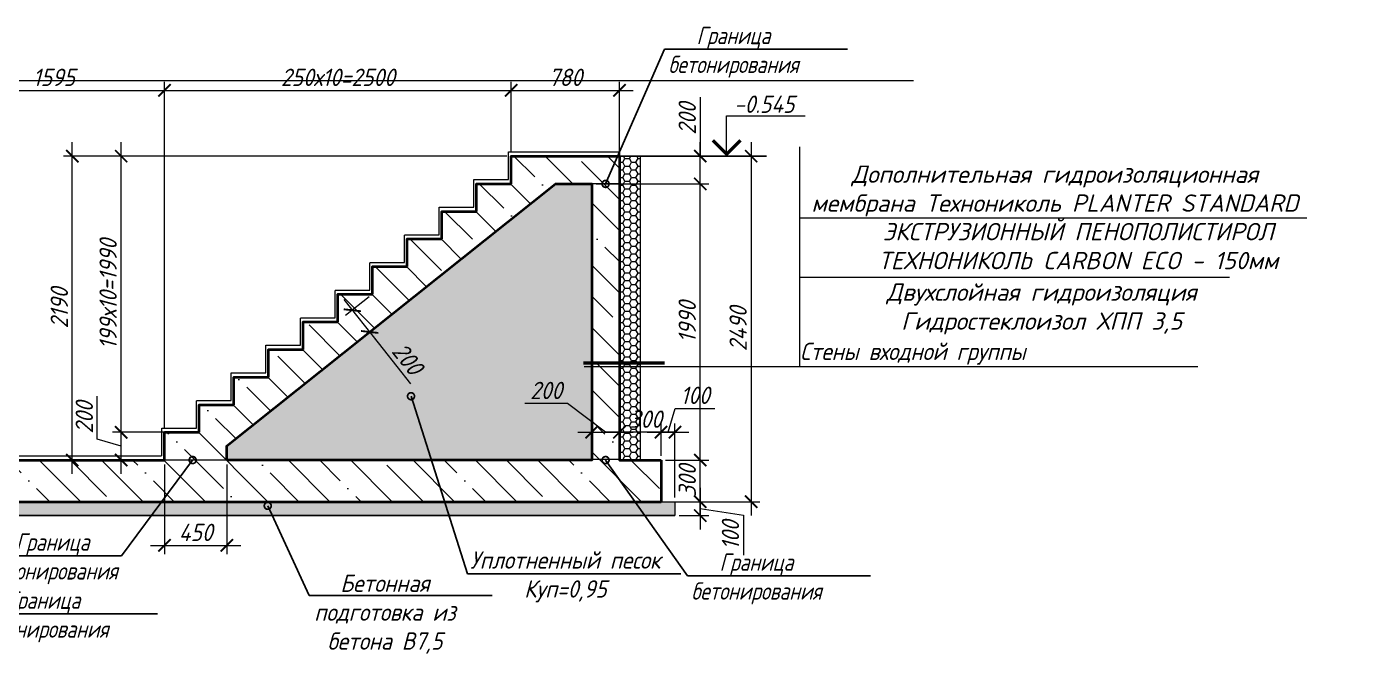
# Model space of a CAD drawing. Header units: millimetres. Extents: x 504091 to 2165846, y 135022 to 442887.
# Drawn here: x 1494398 to 1504034, y 258212 to 262741 of the extents above; entities that cross this region are included whole.
import ezdxf
from ezdxf import colors
from ezdxf.entities.mleader import LeaderData, LeaderLine
from ezdxf.math import Vec2, Vec3

# ---------------------------------------------------------------- set-up
doc = ezdxf.new("R2010")
doc.units = ezdxf.units.MM
doc.linetypes.add('IMPORT-ADSK_Штриховая_ш3 п1_5 _2_', pattern=[4.5, 3, -1.5])
doc.layers.get('Defpoints').update_dxf_attribs({"color": 255})
doc.layers.add('PS_Выноски', color=7, linetype='Continuous')
doc.layers.add('SGRAND', color=7, linetype='Continuous')
for name, color, linetype, lineweight in [('S-STRS', 31, 'Continuous', 9), ('Монолит тонкий', 204, 'Continuous', 9), ('Размер', 7, 'Continuous', 13), ('размеры', 7, 'Continuous', 9), ('Размеры КР', 164, 'Continuous', 9), ('СПДС_+АР_Выноски', 4, 'Continuous', 9)]:
    doc.layers.add(name, color=color, linetype=linetype, lineweight=lineweight)
doc.styles.add('GOST 2.304_new', font='isocpeur.ttf', dxfattribs={"width": 0.9, "oblique": 15})
doc.linetypes.add('zem', pattern='A,1.9,[130,ltypeshp.shx,S=2.4,R=135,X=0.5,Y=-1.8],2,[130,ltypeshp.shx,S=2.4,R=135,X=0.5,Y=-1.8],2,[130,ltypeshp.shx,S=2.4,R=135,X=0.5,Y=-1.8],3.8', length=9.7)
doc.linetypes.add('зигзаг', pattern='A,0.00254,-5.08,[131,ltypeshp.shx,S=5.08,R=0,X=-5.08,Y=0],-10.16,[131,ltypeshp.shx,S=5.08,R=180,X=5.08,Y=0],-5.08', length=20.32254)
doc.dimstyles.new('SPDS 1_50', dxfattribs={"dimscale": 50, "dimtxt": 2.5, "dimasz": 1.77, "dimexe": 1.25, "dimexo": 0.625, "dimtad": 1, "dimdec": 0, "dimrnd": 0.001, "dimzin": 9, "dimtxsty": 'GOST 2.304_new', "dimblk": 'ARCHTICK', "dimcen": 2.5, "dimdle": 2, "dimclrt": 256, "dimadec": 0, "dimazin": 2, "dimtfac": 0.75, "dimtdec": 0, "dimtmove": 1, "dimatfit": 3, "dimfxl": 0, "dimtolj": 1, "dimlwd": 9, "dimlwe": 9, "dimarcsym": 0})

# ---------------------------------------------------------------- blocks, each defined once
blk = doc.blocks.new('_DotSmall')
at = {"color": 0, "linetype": 'ByBlock', "lineweight": 35, "const_width": 0.5}
blk.add_lwpolyline([(-0.0625, 0, 1), (0.0625, 0, 1)], format="xyb", close=True, dxfattribs=at)
blk = doc.blocks.new('_ArchTick')
at = {"color": 0, "linetype": 'ByBlock', "const_width": 0.15}
blk.add_lwpolyline([(-0.5, -0.5), (0.5, 0.5)], dxfattribs=at)
blk = doc.blocks.new('*D3631')
at = {"layer": 'Defpoints', "color": 0, "lineweight": 20, "transparency": 16777216}
for p in [(1498671.4, 259819.5), (1498671.4, 259618.7), (1498971.4, 259618.7)]:
    blk.add_point(p, dxfattribs=at)
at = {"layer": 'Размеры КР', "color": 0, "lineweight": 9, "transparency": 16777216}
for p, q in [((1498671.4, 259650), (1498671.4, 259882)), ((1498971.4, 259650), (1498971.4, 259882)), ((1499071.4, 259819.5), (1498571.4, 259819.5))]:
    blk.add_line(p, q, dxfattribs=at)
at = {"layer": 'Размеры КР', "color": 0, "lineweight": 9, "transparency": 16777216, "xscale": 88.5, "yscale": 88.5, "zscale": 88.5, "rotation": 180}
blk.add_blockref('_ArchTick', (1498671.4, 259819.5), dxfattribs=at)
at = {"layer": 'Размеры КР', "color": 0, "lineweight": 9, "transparency": 16777216, "xscale": 88.5, "yscale": 88.5, "zscale": 88.5}
blk.add_blockref('_ArchTick', (1498971.4, 259819.5), dxfattribs=at)
at = {"layer": 'Размеры КР', "lineweight": 20, "transparency": 16777216, "insert": (1498860.8, 259913.3), "char_height": 125, "attachment_point": 5, "style": 'GOST 2.304_new'}
blk.add_mtext('\\A1;300', dxfattribs=at)
blk = doc.blocks.new('*D3636')
at = {"layer": 'Defpoints', "color": 0, "lineweight": 20, "transparency": 16777216}
for p in [(1499071.4, 259819.5), (1498971.4, 259618.7), (1499071.4, 259318.7)]:
    blk.add_point(p, dxfattribs=at)
at = {"layer": 'Размеры КР', "color": 0, "lineweight": 9, "transparency": 16777216}
for p, q in [((1499021.4, 259819.5), (1499073, 259991.4)), ((1499073, 259991.4), (1499360.2, 259991.4)), ((1498971.4, 259650), (1498971.4, 259882)), ((1499071.4, 259350), (1499071.4, 259882)), ((1498871.4, 259819.5), (1499171.4, 259819.5))]:
    blk.add_line(p, q, dxfattribs=at)
at = {"layer": 'Размеры КР', "color": 0, "lineweight": 9, "transparency": 16777216, "xscale": 88.5, "yscale": 88.5, "zscale": 88.5, "rotation": 180}
blk.add_blockref('_ArchTick', (1498971.4, 259819.5), dxfattribs=at)
at = {"layer": 'Размеры КР', "color": 0, "lineweight": 9, "transparency": 16777216, "xscale": 88.5, "yscale": 88.5, "zscale": 88.5}
blk.add_blockref('_ArchTick', (1499071.4, 259819.5), dxfattribs=at)
at = {"layer": 'Размеры КР', "lineweight": 20, "transparency": 16777216, "insert": (1499216.6, 260085.2), "char_height": 125, "attachment_point": 5, "style": 'GOST 2.304_new'}
blk.add_mtext('\\A1;100', dxfattribs=at)
blk = doc.blocks.new('*D3637')
at = {"layer": 'Defpoints', "color": 0, "lineweight": 20, "transparency": 16777216}
for p in [(1499071.4, 259318.7), (1499071.4, 259218.7), (1499253.7, 259218.7)]:
    blk.add_point(p, dxfattribs=at)
at = {"layer": 'Размеры КР', "color": 0, "lineweight": 9, "transparency": 16777216}
for p, q in [((1499253.7, 259418.7), (1499253.7, 259118.7)), ((1499102.6, 259318.7), (1499316.2, 259318.7)), ((1499102.6, 259218.7), (1499316.2, 259218.7)), ((1499253.7, 259268.7), (1499565.4, 259220.8)), ((1499565.4, 259220.8), (1499565.4, 258933.6))]:
    blk.add_line(p, q, dxfattribs=at)
at = {"layer": 'Размеры КР', "color": 0, "lineweight": 9, "transparency": 16777216, "xscale": 88.5, "yscale": 88.5, "zscale": 88.5}
for p, rotation in [((1499253.7, 259318.7), 90), ((1499253.7, 259218.7), 270)]:
    blk.add_blockref('_ArchTick', p, dxfattribs=dict(at, rotation=rotation))
at = {"layer": 'Размеры КР', "lineweight": 20, "transparency": 16777216, "insert": (1499471.7, 259077.2), "char_height": 125, "attachment_point": 5, "rotation": 90, "style": 'GOST 2.304_new'}
blk.add_mtext('\\A1;100', dxfattribs=at)
blk = doc.blocks.new('*D3630')
at = {"layer": 'Defpoints', "color": 0, "lineweight": 20, "transparency": 16777216}
for p in [(1495079, 259818.7), (1495391.4, 259818.7), (1495391.4, 259618.7)]:
    blk.add_point(p, dxfattribs=at)
at = {"layer": 'Размеры КР', "color": 0, "lineweight": 9, "transparency": 16777216}
for p, q in [((1494907.1, 259770.3), (1494907.1, 260080)), ((1495079, 259518.7), (1495079, 259918.7)), ((1495079, 259718.7), (1494907.1, 259770.3)), ((1495360.1, 259818.7), (1495016.5, 259818.7)), ((1495360.1, 259618.7), (1495016.5, 259618.7))]:
    blk.add_line(p, q, dxfattribs=at)
at = {"layer": 'Размеры КР', "color": 0, "lineweight": 9, "transparency": 16777216, "xscale": 88.5, "yscale": 88.5, "zscale": 88.5}
for p, rotation in [((1495079, 259818.7), 90), ((1495079, 259618.7), 270)]:
    blk.add_blockref('_ArchTick', p, dxfattribs=dict(at, rotation=rotation))
at = {"layer": 'Размеры КР', "lineweight": 20, "transparency": 16777216, "insert": (1494813.4, 259925.2), "char_height": 125, "attachment_point": 5, "rotation": 90, "style": 'GOST 2.304_new'}
blk.add_mtext('\\A1;200', dxfattribs=at)
blk = doc.blocks.new('*D3638')
at = {"layer": 'Defpoints', "color": 0, "lineweight": 20, "transparency": 16777216}
for p in [(1495391.4, 259618.7), (1495841.4, 259618.7), (1495841.4, 259003.7)]:
    blk.add_point(p, dxfattribs=at)
at = {"layer": 'Размеры КР', "color": 0, "lineweight": 9, "transparency": 16777216}
for p, q in [((1495391.4, 259587.5), (1495391.4, 258941.2)), ((1495841.4, 259587.5), (1495841.4, 258941.2)), ((1495291.4, 259003.7), (1495941.4, 259003.7))]:
    blk.add_line(p, q, dxfattribs=at)
at = {"layer": 'Размеры КР', "color": 0, "lineweight": 9, "transparency": 16777216, "xscale": 88.5, "yscale": 88.5, "zscale": 88.5, "rotation": 180}
blk.add_blockref('_ArchTick', (1495391.4, 259003.7), dxfattribs=at)
at = {"layer": 'Размеры КР', "color": 0, "lineweight": 9, "transparency": 16777216, "xscale": 88.5, "yscale": 88.5, "zscale": 88.5}
blk.add_blockref('_ArchTick', (1495841.4, 259003.7), dxfattribs=at)
at = {"layer": 'Размеры КР', "lineweight": 20, "transparency": 16777216, "insert": (1495616.4, 259097.4), "char_height": 125, "attachment_point": 5, "style": 'GOST 2.304_new'}
blk.add_mtext('\\A1;450', dxfattribs=at)
blk = doc.blocks.new('*D3639')
at = {"layer": 'Defpoints', "color": 0, "lineweight": 20, "transparency": 16777216}
for p in [(1498971.4, 259618.7), (1499253.7, 259618.7), (1498971.4, 259318.7)]:
    blk.add_point(p, dxfattribs=at)
at = {"layer": 'Размеры КР', "color": 0, "lineweight": 9, "transparency": 16777216}
for p, q in [((1499253.7, 259218.7), (1499253.7, 259718.7)), ((1499002.6, 259618.7), (1499316.2, 259618.7)), ((1499002.6, 259318.7), (1499316.2, 259318.7))]:
    blk.add_line(p, q, dxfattribs=at)
at = {"layer": 'Размеры КР', "color": 0, "lineweight": 9, "transparency": 16777216, "xscale": 88.5, "yscale": 88.5, "zscale": 88.5}
for p, rotation in [((1499253.7, 259618.7), 90), ((1499253.7, 259318.7), 270)]:
    blk.add_blockref('_ArchTick', p, dxfattribs=dict(at, rotation=rotation))
at = {"layer": 'Размеры КР', "lineweight": 20, "transparency": 16777216, "insert": (1499160, 259468.7), "char_height": 125, "attachment_point": 5, "rotation": 90, "style": 'GOST 2.304_new'}
blk.add_mtext('\\A1;300', dxfattribs=at)
blk = doc.blocks.new('*D3640')
at = {"layer": 'Defpoints', "color": 0, "lineweight": 20, "transparency": 16777216}
for p in [(1498471.4, 261608.7), (1499253.7, 261608.7), (1498971.4, 259618.7)]:
    blk.add_point(p, dxfattribs=at)
at = {"layer": 'Размеры КР', "color": 0, "lineweight": 9, "transparency": 16777216}
for p, q in [((1499253.7, 259518.7), (1499253.7, 261708.7)), ((1498502.6, 261608.7), (1499316.2, 261608.7)), ((1499002.6, 259618.7), (1499316.2, 259618.7))]:
    blk.add_line(p, q, dxfattribs=at)
at = {"layer": 'Размеры КР', "color": 0, "lineweight": 9, "transparency": 16777216, "xscale": 88.5, "yscale": 88.5, "zscale": 88.5}
for p, rotation in [((1499253.7, 261608.7), 90), ((1499253.7, 259618.7), 270)]:
    blk.add_blockref('_ArchTick', p, dxfattribs=dict(at, rotation=rotation))
at = {"layer": 'Размеры КР', "lineweight": 20, "transparency": 16777216, "insert": (1499160, 260613.7), "char_height": 125, "attachment_point": 5, "rotation": 90, "style": 'GOST 2.304_new'}
blk.add_mtext('\\A1;1990', dxfattribs=at)
blk = doc.blocks.new('*D3641')
at = {"layer": 'Defpoints', "color": 0, "lineweight": 20, "transparency": 16777216}
for p in [(1498640.1, 261808.7), (1499253.7, 261808.7), (1498471.4, 261608.7)]:
    blk.add_point(p, dxfattribs=at)
at = {"layer": 'Размеры КР', "color": 0, "lineweight": 9, "transparency": 16777216}
for p, q in [((1499253.7, 262233.5), (1499253.7, 261808.7)), ((1499253.7, 261508.7), (1499253.7, 261908.7)), ((1498671.4, 261808.7), (1499316.2, 261808.7)), ((1498502.6, 261608.7), (1499316.2, 261608.7))]:
    blk.add_line(p, q, dxfattribs=at)
at = {"layer": 'Размеры КР', "color": 0, "lineweight": 9, "transparency": 16777216, "xscale": 88.5, "yscale": 88.5, "zscale": 88.5}
for p, rotation in [((1499253.7, 261808.7), 90), ((1499253.7, 261608.7), 270)]:
    blk.add_blockref('_ArchTick', p, dxfattribs=dict(at, rotation=rotation))
at = {"layer": 'Размеры КР', "lineweight": 20, "transparency": 16777216, "insert": (1499160, 262078.6), "char_height": 125, "attachment_point": 5, "rotation": 90, "style": 'GOST 2.304_new'}
blk.add_mtext('\\A1;200', dxfattribs=at)
blk = doc.blocks.new('*D3642')
at = {"layer": 'Defpoints', "color": 0, "lineweight": 20, "transparency": 16777216}
for p in [(1499535.2, 261808.7), (1498971.4, 259318.7), (1499620.7, 259318.7)]:
    blk.add_point(p, dxfattribs=at)
at = {"layer": 'Размеры КР', "color": 0, "lineweight": 9, "transparency": 16777216}
for p, q in [((1499620.7, 261908.7), (1499620.7, 259218.7)), ((1499566.4, 261808.7), (1499683.2, 261808.7)), ((1499002.6, 259318.7), (1499683.2, 259318.7))]:
    blk.add_line(p, q, dxfattribs=at)
at = {"layer": 'Размеры КР', "color": 0, "lineweight": 9, "transparency": 16777216, "xscale": 88.5, "yscale": 88.5, "zscale": 88.5}
for p, rotation in [((1499620.7, 261808.7), 90), ((1499620.7, 259318.7), 270)]:
    blk.add_blockref('_ArchTick', p, dxfattribs=dict(at, rotation=rotation))
at = {"layer": 'Размеры КР', "lineweight": 20, "transparency": 16777216, "insert": (1499527, 260563.7), "char_height": 125, "attachment_point": 5, "rotation": 90, "style": 'GOST 2.304_new'}
blk.add_mtext('\\A1;2490', dxfattribs=at)
blk = doc.blocks.new('*D3644')
at = {"layer": 'Defpoints', "color": 0, "lineweight": 20, "transparency": 16777216}
for p in [(1495391.4, 262282.8), (1493796.4, 261838.7), (1495391.4, 259818.7)]:
    blk.add_point(p, dxfattribs=at)
at = {"layer": 'Размеры КР', "color": 0, "lineweight": 9, "transparency": 16777216}
for p, q in [((1493696.4, 262282.8), (1495491.4, 262282.8)), ((1493796.4, 261870), (1493796.4, 262345.3)), ((1495391.4, 259850), (1495391.4, 262345.3))]:
    blk.add_line(p, q, dxfattribs=at)
at = {"layer": 'Размеры КР', "color": 0, "lineweight": 9, "transparency": 16777216, "xscale": 88.5, "yscale": 88.5, "zscale": 88.5, "rotation": 180}
blk.add_blockref('_ArchTick', (1493796.4, 262282.8), dxfattribs=at)
at = {"layer": 'Размеры КР', "color": 0, "lineweight": 9, "transparency": 16777216, "xscale": 88.5, "yscale": 88.5, "zscale": 88.5}
blk.add_blockref('_ArchTick', (1495391.4, 262282.8), dxfattribs=at)
at = {"layer": 'Размеры КР', "lineweight": 20, "transparency": 16777216, "insert": (1494593.9, 262376.6), "char_height": 125, "attachment_point": 5, "style": 'GOST 2.304_new'}
blk.add_mtext('\\A1;1595', dxfattribs=at)
blk = doc.blocks.new('*D3645')
at = {"layer": 'Defpoints', "color": 0, "lineweight": 20, "transparency": 16777216}
for p in [(1497891.4, 262282.8), (1497891.4, 261808.7), (1495391.4, 259818.7)]:
    blk.add_point(p, dxfattribs=at)
at = {"layer": 'Размеры КР', "color": 0, "lineweight": 9, "transparency": 16777216}
for p, q in [((1495291.4, 262282.8), (1497991.4, 262282.8)), ((1495391.4, 259850), (1495391.4, 262345.3)), ((1497891.4, 261840), (1497891.4, 262345.3))]:
    blk.add_line(p, q, dxfattribs=at)
at = {"layer": 'Размеры КР', "color": 0, "lineweight": 9, "transparency": 16777216, "xscale": 88.5, "yscale": 88.5, "zscale": 88.5, "rotation": 180}
blk.add_blockref('_ArchTick', (1495391.4, 262282.8), dxfattribs=at)
at = {"layer": 'Размеры КР', "color": 0, "lineweight": 9, "transparency": 16777216, "xscale": 88.5, "yscale": 88.5, "zscale": 88.5}
blk.add_blockref('_ArchTick', (1497891.4, 262282.8), dxfattribs=at)
at = {"layer": 'Размеры КР', "lineweight": 20, "transparency": 16777216, "insert": (1496641.4, 262376.6), "char_height": 125, "attachment_point": 5, "style": 'GOST 2.304_new'}
blk.add_mtext('\\A1;250х10=2500', dxfattribs=at)
blk = doc.blocks.new('*D3646')
at = {"layer": 'Defpoints', "color": 0, "lineweight": 20, "transparency": 16777216}
for p in [(1498671.4, 262282.8), (1497891.4, 261808.7), (1498671.4, 261808.7)]:
    blk.add_point(p, dxfattribs=at)
at = {"layer": 'Размеры КР', "color": 0, "lineweight": 9, "transparency": 16777216}
for p, q in [((1497791.4, 262282.8), (1498771.4, 262282.8)), ((1497891.4, 261840), (1497891.4, 262345.3)), ((1498671.4, 261840), (1498671.4, 262345.3))]:
    blk.add_line(p, q, dxfattribs=at)
at = {"layer": 'Размеры КР', "color": 0, "lineweight": 9, "transparency": 16777216, "xscale": 88.5, "yscale": 88.5, "zscale": 88.5, "rotation": 180}
blk.add_blockref('_ArchTick', (1497891.4, 262282.8), dxfattribs=at)
at = {"layer": 'Размеры КР', "color": 0, "lineweight": 9, "transparency": 16777216, "xscale": 88.5, "yscale": 88.5, "zscale": 88.5}
blk.add_blockref('_ArchTick', (1498671.4, 262282.8), dxfattribs=at)
at = {"layer": 'Размеры КР', "lineweight": 20, "transparency": 16777216, "insert": (1498281.4, 262376.6), "char_height": 125, "attachment_point": 5, "style": 'GOST 2.304_new'}
blk.add_mtext('\\A1;780', dxfattribs=at)
blk = doc.blocks.new('*D3647')
at = {"layer": 'Defpoints', "color": 0, "lineweight": 20, "transparency": 16777216}
for p in [(1498471.4, 260468), (1498671.4, 259819.5), (1498671.4, 259819.5)]:
    blk.add_point(p, dxfattribs=at)
at = {"layer": 'Размеры КР', "color": 0, "lineweight": 9, "transparency": 16777216}
for p, q in [((1498471.4, 260436.8), (1498471.4, 259757)), ((1498298, 260026.6), (1497988.2, 260026.6)), ((1498571.4, 259819.5), (1498298, 260026.6)), ((1498671.4, 259850.8), (1498671.4, 259882)), ((1498371.4, 259819.5), (1498771.4, 259819.5))]:
    blk.add_line(p, q, dxfattribs=at)
at = {"layer": 'Размеры КР', "color": 0, "lineweight": 9, "transparency": 16777216, "xscale": 88.5, "yscale": 88.5, "zscale": 88.5, "rotation": 180}
blk.add_blockref('_ArchTick', (1498471.4, 259819.5), dxfattribs=at)
at = {"layer": 'Размеры КР', "color": 0, "lineweight": 9, "transparency": 16777216, "xscale": 88.5, "yscale": 88.5, "zscale": 88.5}
blk.add_blockref('_ArchTick', (1498671.4, 259819.5), dxfattribs=at)
at = {"layer": 'Размеры КР', "lineweight": 20, "transparency": 16777216, "insert": (1498143.1, 260120.3), "char_height": 125, "attachment_point": 5, "style": 'GOST 2.304_new'}
blk.add_mtext('\\A1;200', dxfattribs=at)
blk = doc.blocks.new('*D3648')
at = {"layer": 'Defpoints', "color": 0, "lineweight": 20, "transparency": 16777216}
for p in [(1495079, 261808.7), (1497891.4, 261808.7), (1495641.4, 259818.7)]:
    blk.add_point(p, dxfattribs=at)
at = {"layer": 'Размеры КР', "color": 0, "lineweight": 9, "transparency": 16777216}
for p, q in [((1495079, 259718.7), (1495079, 261908.7)), ((1497860.1, 261808.7), (1495016.5, 261808.7)), ((1495610.1, 259818.7), (1495016.5, 259818.7))]:
    blk.add_line(p, q, dxfattribs=at)
at = {"layer": 'Размеры КР', "color": 0, "lineweight": 9, "transparency": 16777216, "xscale": 88.5, "yscale": 88.5, "zscale": 88.5}
for p, rotation in [((1495079, 261808.7), 90), ((1495079, 259818.7), 270)]:
    blk.add_blockref('_ArchTick', p, dxfattribs=dict(at, rotation=rotation))
at = {"layer": 'Размеры КР', "lineweight": 20, "transparency": 16777216, "insert": (1494985.2, 260813.7), "char_height": 125, "attachment_point": 5, "rotation": 90, "style": 'GOST 2.304_new'}
blk.add_mtext('\\A1;199х10=1990', dxfattribs=at)
blk = doc.blocks.new('*D3649')
at = {"layer": 'Defpoints', "color": 0, "lineweight": 20, "transparency": 16777216}
for p in [(1494726.9, 261808.7), (1495982.6, 261808.7), (1495391.4, 259618.7)]:
    blk.add_point(p, dxfattribs=at)
at = {"layer": 'Размеры КР', "color": 0, "lineweight": 9, "transparency": 16777216}
for p, q in [((1494726.9, 259518.7), (1494726.9, 261908.7)), ((1495951.3, 261808.7), (1494664.4, 261808.7)), ((1495360.1, 259618.7), (1494664.4, 259618.7))]:
    blk.add_line(p, q, dxfattribs=at)
at = {"layer": 'Размеры КР', "color": 0, "lineweight": 9, "transparency": 16777216, "xscale": 88.5, "yscale": 88.5, "zscale": 88.5}
for p, rotation in [((1494726.9, 261808.7), 90), ((1494726.9, 259618.7), 270)]:
    blk.add_blockref('_ArchTick', p, dxfattribs=dict(at, rotation=rotation))
at = {"layer": 'Размеры КР', "lineweight": 20, "transparency": 16777216, "insert": (1494633.2, 260713.7), "char_height": 125, "attachment_point": 5, "rotation": 90, "style": 'GOST 2.304_new'}
blk.add_mtext('\\A1;2190', dxfattribs=at)
blk = doc.blocks.new('*D3685')
at = {"layer": 'Defpoints', "color": 0, "lineweight": 20, "transparency": 16777216}
for p in [(1496891.4, 260813.7), (1497015.9, 260657.3), (1496870.7, 260541.7)]:
    blk.add_point(p, dxfattribs=at)
at = {"layer": 'Размеры КР', "color": 0, "lineweight": 9, "transparency": 16777216}
for p, q in [((1496683.9, 260776.4), (1496933, 260463.4)), ((1496866.9, 260794.3), (1496697.3, 260659.2)), ((1496991.5, 260637.8), (1496821.8, 260502.7)), ((1497167.8, 260168.5), (1496870.7, 260541.7))]:
    blk.add_line(p, q, dxfattribs=at)
at = {"layer": 'Размеры КР', "color": 0, "lineweight": 9, "transparency": 16777216, "xscale": 88.5, "yscale": 88.5, "zscale": 88.5}
for p, rotation in [((1496746.2, 260698.2), 128.5197895212576), ((1496870.7, 260541.7), 308.5197895212576)]:
    blk.add_blockref('_ArchTick', p, dxfattribs=dict(at, rotation=rotation))
at = {"layer": 'Размеры КР', "lineweight": 20, "transparency": 16777216, "insert": (1497144.7, 260348.1), "char_height": 125, "attachment_point": 5, "rotation": 308.51979, "style": 'GOST 2.304_new'}
blk.add_mtext('\\A1;200', dxfattribs=at)

msp = doc.modelspace()

# ---------------------------------------------------------------- hatches: boundary and pattern name
at = {"layer": 'SGRAND', "lineweight": 20}
h = msp.add_hatch(dxfattribs=at)
h.set_pattern_fill('ANSI35', color=256, scale=50, angle=90)
h.set_pattern_definition([(135, (-22127.78, 10267.22), (-224.5064, -224.5064), []), (135, (-22127.78, 10491.73), (-224.5064, -224.5064), [396.875, -79.375, 0, -79.375])])
h.paths.add_polyline_path([(1497313.951, 259621.7394), (1495841.3914, 259621.7394), (1495841.3914, 259618.7394), (1495600.8213, 259618.7394, -0.325501991), (1495596.4901, 259612.7912, -0.508862313), (1495588.3213, 259618.7394), (1495391.3914, 259618.7394), (1493796.3914, 259618.7394), (1493675.5402, 259618.7394, -0.350409968), (1493670.6702, 259612.6436, -0.481031722), (1493663.0402, 259618.7394), (1493596.3914, 259618.7394), (1493296.3914, 259618.7394), (1493296.3914, 259318.7394), (1497410.2426, 259318.7394)])
h.paths.add_polyline_path([(1493796.3914, 262008.7394), (1493596.3914, 262008.7394), (1493596.3914, 259940.7461), (1493667.9102, 259624.8351, -0.481031722), (1493675.5402, 259618.7394), (1493796.3914, 259618.7394)])
h.paths.add_polyline_path([(1493596.3914, 259940.7461), (1493596.3914, 259618.7394), (1493663.0402, 259618.7394, -0.350409968), (1493667.9102, 259624.8351)], flags=17)
h.paths.add_polyline_path([(1498211.2732, 261608.7394), (1498471.3914, 261608.7394), (1498471.3914, 259621.7394), (1498565.9084, 259621.7394, -0.592748978), (1498576.8743, 259621.7394), (1498671.3914, 259621.7394), (1498671.3914, 261808.7394), (1497891.3914, 261808.7394), (1497891.3914, 261609.7394), (1497641.3914, 261609.7394), (1497641.3914, 261410.7394), (1497391.3914, 261410.7394), (1497391.3914, 261211.7394), (1497141.3914, 261211.7394), (1497141.3914, 261012.7394), (1496891.3914, 261012.7394), (1496891.3914, 260813.7394), (1496641.3914, 260813.7394), (1496641.3914, 260614.7394), (1496391.3914, 260614.7394), (1496391.3914, 260415.7394), (1496141.3914, 260415.7394), (1496141.3914, 260216.7394), (1495891.3914, 260216.7394), (1495891.3914, 260017.7394), (1495641.3914, 260017.7394), (1495641.3914, 259818.7394), (1495530.0528, 259818.7394), (1495592.6525, 259624.6875, -0.508862313), (1495600.8213, 259618.7394), (1495841.3914, 259618.7394), (1495841.3914, 259722.3134)])
h.paths.add_polyline_path([(1495530.0528, 259818.7394), (1495391.3914, 259818.7394), (1495391.3914, 259618.7394), (1495588.3213, 259618.7394, -0.325501991), (1495592.6525, 259624.6875)])
h.paths.add_polyline_path([(1498574.3393, 259613.2283, -0.745570531), (1498565.9084, 259621.7394), (1498471.3914, 259621.7394), (1497313.951, 259621.7394), (1497410.2426, 259318.7394), (1498731.8666, 259318.7394)])
h.paths.add_polyline_path([(1498971.3914, 259618.7394), (1498671.3914, 259618.7394), (1498671.3914, 259621.7394), (1498576.8743, 259621.7394, -0.416988488), (1498574.3393, 259613.2283), (1498731.8666, 259318.7394), (1498971.3914, 259318.7394)])
h = msp.add_hatch(dxfattribs=at)
h.set_pattern_fill('HONEY', color=256, scale=10)
h.paths.add_polyline_path([(1498821.3914, 261808.7394), (1498671.3914, 261808.7394), (1498671.3914, 259618.7394), (1498821.3914, 259618.7394)])
h.paths.add_polyline_path([(1498673.1661, 259770.5904), (1498971.9161, 259770.5904), (1499051.7302, 260068.4608), (1498752.9802, 260068.4608)], flags=9)
at = {"layer": 'SGRAND', "lineweight": 9}
h = msp.add_hatch(dxfattribs=at)
h.set_pattern_fill('AR-SAND', color=256, scale=1.5)
h.set_pattern_definition([(37.5, (-22127.78, 10267.224), (-2.400047, 73.4119856), [0, -57.912, 0, -64.77, 0, -61.9125]), (7.5, (-22127.78, 10267.22), (67.4284925, 107.523765), [0, -31.242, 0, -52.197, 0, -20.0025]), (327.5, (-22174.645, 10267.224), (118.6488555, 0.2155777), [0, -19.05, 0, -68.58, 0, -89.535]), (317.5, (-22174.64, 10267.22), (114.533468, 33.4393985), [0, -9.525, 0, -44.958, 0, -51.435])])
h.paths.add_polyline_path([(1498471.3914, 261608.7394), (1498211.2732, 261608.7394), (1495841.3914, 259722.3134), (1495841.3914, 259621.7394), (1497313.951, 259621.7394), (1497170.6056, 260072.8035, -1), (1497166.8197, 260084.7164, -1), (1497170.6056, 260072.8035), (1497313.951, 259621.7394), (1498471.3914, 259621.7394)])
at = {"layer": 'SGRAND', "lineweight": 20}
h = msp.add_hatch(dxfattribs=at)
h.set_pattern_fill('AR-CONC', color=256, scale=0.5)
h.set_pattern_definition([(50, (326613.8, 19549.95), (91.0923345, -7.969543), [9.525, -104.775]), (355, (326613.8, 19549.95), (-17.621711, 95.5284226), [7.62, -83.820292]), (100.451445, (326621.39, 19549.28), (73.4706235, 87.558876), [8.0950044, -89.045122]), (46.1842, (326613.8, 19575.35), (135.53952, -21.021164), [14.2875, -157.1625]), (96.635558, (326625.1, 19573.6), (118.702067, 123.713062), [12.142512, -133.567804]), (351.184151, (326613.8, 19575.35), (118.702067, 123.713062), [11.429984, -125.729866]), (21, (326626.5, 19569), (75.8071956, -51.132599), [9.525, -104.775]), (326, (326626.5, 19569), (30.901014, 92.093983), [7.62, -83.82]), (71.451445, (326632.82, 19564.74), (106.7082096, 40.9613844), [8.0950044, -89.044969]), (37.5, (326613.802, 19549.948), (1.5443016, 42.2775194), [0, -82.804, 0, -85.09, 0, -84.1375]), (7.5, (326613.8, 19549.95), (33.4098313, 50.0902874), [0, -48.514, 0, -80.899, 0, -32.0675]), (327.5, (326585.48, 19549.948), (67.7952976, -2.864372), [0, -31.75, 0, -99.06, 0, -131.445]), (317.5, (326572.78, 19549.95), (74.0645907, 12.7132455), [0, -41.275, 0, -65.786, 0, -93.345])])
h.paths.add_polyline_path([(1499071.3914, 259318.7394), (1493775.9214, 259318.7394), (1492005.9214, 259318.7394), (1493196.3914, 259318.7394), (1493196.3914, 259218.7394), (1499071.3914, 259218.7394)])

# ---------------------------------------------------------------- linework, layer by layer
at = {"layer": 'Defpoints', "lineweight": 20}
msp.add_line((1493796.3914, 262353.7394), (1500790.4241, 262353.7394), dxfattribs=at)
at = {"layer": 'PS_Выноски', "linetype": 'zem'}
for p, q in [((1498671.3914, 261808.7394), (1499731.9218, 261808.7394)), ((1493196.3914, 259218.7394), (1499071.3914, 259218.7394))]:
    msp.add_line(p, q, dxfattribs=at)
at = {"layer": 'S-STRS', "color": 18, "linetype": 'IMPORT-ADSK_Штриховая_ш3 п1_5 _2_', "true_color": 0x000000}
for p, q in [((1495371.3914, 259648.7394), (1495371.3914, 259848.7394)), ((1495371.3914, 259848.7394), (1495621.3914, 259848.7394)), ((1493796.3914, 259648.7394), (1495371.3914, 259648.7394))]:
    msp.add_line(p, q, dxfattribs=at)
for points in [[(1497871.3914, 261639.7394), (1497871.3914, 261838.7394), (1498671.3914, 261838.7394), (1498671.3914, 261808.7394)], [(1497621.3914, 261440.7394), (1497621.3914, 261639.7394), (1497871.3914, 261639.7394)], [(1497371.3914, 261241.7394), (1497371.3914, 261440.7394), (1497621.3914, 261440.7394)], [(1497121.3914, 261042.7394), (1497121.3914, 261241.7394), (1497371.3914, 261241.7394)], [(1496871.3914, 260843.7394), (1496871.3914, 261042.7394), (1497121.3914, 261042.7394)], [(1496621.3914, 260644.7394), (1496621.3914, 260843.7394), (1496871.3914, 260843.7394)], [(1496371.3914, 260445.7394), (1496371.3914, 260644.7394), (1496621.3914, 260644.7394)], [(1496121.3914, 260246.7394), (1496121.3914, 260445.7394), (1496371.3914, 260445.7394)], [(1495871.3914, 260047.7394), (1495871.3914, 260246.7394), (1496121.3914, 260246.7394)], [(1495621.3914, 259848.7394), (1495621.3914, 260047.7394), (1495871.3914, 260047.7394)]]:
    msp.add_lwpolyline(points, dxfattribs=at)
at = {"layer": 'SGRAND', "lineweight": 20}
for p, q in [((1498971.3914, 259318.7394), (1499071.3914, 259318.7394)), ((1499071.3914, 259318.7394), (1499071.3914, 259218.7394))]:
    msp.add_line(p, q, dxfattribs=at)
msp.add_lwpolyline([(1498821.3914, 261808.7394), (1498821.3914, 259618.7394)], dxfattribs=at)
at = {"layer": 'Монолит тонкий', "lineweight": 40, "ltscale": 100}
for p, q in [((1495391.3914, 259618.7394), (1495391.3914, 259818.7394)), ((1495391.3914, 259818.7394), (1495641.3914, 259818.7394)), ((1493796.3914, 259618.7394), (1495391.3914, 259618.7394)), ((1498971.3914, 259618.7394), (1498971.3914, 259318.7394)), ((1493296.3914, 259318.7394), (1498971.3914, 259318.7394))]:
    msp.add_line(p, q, dxfattribs=at)
for points in [[(1497891.3914, 261609.7394), (1497891.3914, 261808.7394), (1498671.3914, 261808.7394), (1498671.3914, 259618.7394), (1498971.3914, 259618.7394)], [(1495841.3914, 259621.7394), (1495841.3914, 259722.3134), (1498211.2732, 261608.7394), (1498471.3914, 261608.7394), (1498471.3914, 259618.7394), (1495841.3914, 259618.7394)], [(1497641.3914, 261410.7394), (1497641.3914, 261609.7394), (1497891.3914, 261609.7394)], [(1497391.3914, 261211.7394), (1497391.3914, 261410.7394), (1497641.3914, 261410.7394)], [(1497141.3914, 261012.7394), (1497141.3914, 261211.7394), (1497391.3914, 261211.7394)], [(1496891.3914, 260813.7394), (1496891.3914, 261012.7394), (1497141.3914, 261012.7394)], [(1496641.3914, 260614.7394), (1496641.3914, 260813.7394), (1496891.3914, 260813.7394)], [(1496391.3914, 260415.7394), (1496391.3914, 260614.7394), (1496641.3914, 260614.7394)], [(1496141.3914, 260216.7394), (1496141.3914, 260415.7394), (1496391.3914, 260415.7394)], [(1495891.3914, 260017.7394), (1495891.3914, 260216.7394), (1496141.3914, 260216.7394)], [(1495641.3914, 259818.7394), (1495641.3914, 260017.7394), (1495891.3914, 260017.7394)]]:
    msp.add_lwpolyline(points, dxfattribs=at)
at = {"layer": 'размеры', "ltscale": 50}
msp.add_lwpolyline([(1499443.732, 261805.7394), (1499443.732, 262098.043), (1500009.8536, 262098.043)], dxfattribs=at)
at = {"layer": 'размеры', "ltscale": 50, "const_width": 24}
msp.add_lwpolyline([(1499543.732, 261922.7099), (1499443.732, 261822.7099), (1499343.732, 261922.7099)], dxfattribs=at)
at = {"layer": 'Размеры КР', "linetype": 'зигзаг', "lineweight": 20}
for p, q in [((1498671.3914, 261608.7394), (1498471.3914, 261608.7394)), ((1495841.3914, 259618.7394), (1495391.3914, 259618.7394)), ((1498671.3914, 259621.7394), (1498471.3914, 259621.7394))]:
    msp.add_line(p, q, dxfattribs=at)
at = {"layer": 'Размеры КР', "lineweight": 50}
msp.add_line((1498995.933, 260316.6434), (1498411.6079, 260316.6434), dxfattribs=at)
at = {"layer": 'СПДС_+АР_Выноски', "color": 251, "ltscale": 100, "true_color": 0x636466}
for p, q in [((1503070.2634, 260514.3748), (1499969.4971, 260514.3748)), ((1502841.7264, 260289.3748), (1498416.8428, 260289.3748))]:
    msp.add_line(p, q, dxfattribs=at)

# ---------------------------------------------------------------- texts
at = {"layer": 'Размер', "ltscale": 20, "style": 'GOST 2.304_new', "oblique": 15, "width": 0.9}
msp.add_text('Стены входной группы', height=125, rotation=360, dxfattribs=at).set_placement((1499973.2759, 260339.3748))
at = {"layer": 'размеры', "ltscale": 50, "style": 'GOST 2.304_new', "oblique": 15, "width": 0.9}
msp.add_text('-0.545', height=125, dxfattribs=at).set_placement((1499496.8459, 262120.5162))

# ---------------------------------------------------------------- dimensions: what is measured, and where the dimension line sits
at = {"layer": 'Размеры КР', "lineweight": 20}
for base, p1, p2, picture, middle in [((1495391.3914, 262282.8288), (1493796.3914, 261838.7394), (1495391.3914, 259818.7394), '*D3644', (1494593.8914, 262376.5788)), ((1498671.3914, 262282.8288), (1497891.3914, 261808.7394), (1498671.3914, 261808.7394), '*D3646', (1498281.3914, 262376.5788)), ((1495841.3914, 259003.6975), (1495391.3914, 259618.7394), (1495841.3914, 259618.7394), '*D3638', (1495616.3914, 259097.4475))]:
    dim = msp.add_linear_dim(base=base, p1=p1, p2=p2, dimstyle='SPDS 1_50', dxfattribs=at)
    dim.commit()
    dim.dimension.update_dxf_attribs({"geometry": picture, "text_midpoint": middle})
dim = msp.add_linear_dim(base=(1497891.3914, 262282.8288), p1=(1495391.3914, 259818.7394), p2=(1497891.3914, 261808.7394), text='250х10=<>', dimstyle='SPDS 1_50', dxfattribs=at)
dim.commit()
dim.dimension.update_dxf_attribs({"geometry": '*D3645', "text_midpoint": (1496641.3914, 262376.5788)})
for base, p1, p2, angle, picture, middle, dimtype in [((1499253.715, 261808.7394), (1498471.3914, 261608.7394), (1498640.1431, 261808.7394), 90, '*D3641', (1499187.5099, 262078.6039), 160), ((1496870.7383, 260541.6735), (1496891.3914, 260813.7394), (1497015.9483, 260657.2608), 308.51978952, '*D3685', (1497071.326, 260289.6789), 161), ((1498671.3914, 259819.5256), (1498971.3914, 259618.7394), (1498671.3914, 259618.7394), 180, '*D3631', (1498860.7735, 259819.5256), 160), ((1499253.715, 259618.7394), (1498971.3914, 259318.7394), (1498971.3914, 259618.7394), 90, '*D3639', (1499253.715, 259468.7394), 160), ((1499253.715, 259218.7394), (1499071.3914, 259318.7394), (1499071.3914, 259218.7394), 90, '*D3637', (1499565.4223, 259189.5501), 160)]:
    dim = msp.add_linear_dim(base=base, p1=p1, p2=p2, angle=angle, dimstyle='SPDS 1_50', dxfattribs=at)
    dim.commit()
    dim.dimension.update_dxf_attribs({"geometry": picture, "text_midpoint": middle, "dimtype": dimtype})
for base, p1, p2, angle, picture, middle in [((1494726.9259, 261808.7394), (1495391.3914, 259618.7394), (1495982.5663, 261808.7394), 90, '*D3649', (1494633.1759, 260713.7394)), ((1499620.7092, 259318.7394), (1499535.1772, 261808.7394), (1498971.3914, 259318.7394), 90, '*D3642', (1499526.9592, 260563.7394)), ((1499253.715, 261608.7394), (1498971.3914, 259618.7394), (1498471.3914, 261608.7394), 90, '*D3640', (1499159.965, 260613.7394)), ((1499071.3914, 259819.5256), (1498971.3914, 259618.7394), (1499071.3914, 259318.7394), 180, '*D3636', (1499104.2039, 260085.1506)), ((1495078.9868, 259818.7394), (1495391.3914, 259618.7394), (1495391.3914, 259818.7394), 90, '*D3630', (1494813.3618, 259801.5519))]:
    dim = msp.add_linear_dim(base=base, p1=p1, p2=p2, angle=angle, dimstyle='SPDS 1_50', dxfattribs=at)
    dim.commit()
    dim.dimension.update_dxf_attribs({"geometry": picture, "text_midpoint": middle})
dim = msp.add_linear_dim(base=(1495078.9868, 261808.7394), p1=(1495641.3914, 259818.7394), p2=(1497891.3914, 261808.7394), angle=90, text='199х10=<>', dimstyle='SPDS 1_50', dxfattribs=at)
dim.commit()
dim.dimension.update_dxf_attribs({"geometry": '*D3648', "text_midpoint": (1494985.2368, 260813.7394)})
dim = msp.add_linear_dim(base=(1498671.3914, 259819.5256), p1=(1498471.3914, 260468.035), p2=(1498671.3914, 259819.5256), dimstyle='SPDS 1_50', dxfattribs=at)
dim.commit()
dim.dimension.update_dxf_attribs({"geometry": '*D3647', "text_midpoint": (1498266.7133, 260026.5753), "dimtype": 160})

# ---------------------------------------------------------------- leaders
at = {"layer": 'Размер', "ltscale": 20}
ml = msp.add_multileader_mtext('Standard', dxfattribs=at)
ml.set_content('\\A1;{\\W0.8;Граница бетонирования}', color=256, style='GOST 2.304_new')
ml.set_leader_properties()
ml.set_arrow_properties(name='DOTSMALL')
ml.build(insert=Vec2(0, 0))
ml.multileader.update_dxf_attribs({"text_left_attachment_type": 6, "text_right_attachment_type": 6, "dogleg_length": 1, "arrow_head_size": 100})
ctx = ml.context
ctx.base_point, ctx.char_height, ctx.arrow_head_size, ctx.landing_gap_size, ctx.plane_origin = Vec3(1499016.3563, 262578.6612), 125, 100, 0, Vec3(1522718.0631, 408505.8507)
ctx.left_attachment, ctx.right_attachment, ctx.text_align_type = 6, 6, 1
notes = []
notes.append((ctx, [(0, (1, 1, 0), (1498996.3563, 262578.6612), (1, 0), 20, [(1, [(1498571.3914, 261608.7394)], 0, [])])]))
ctx.mtext.insert, ctx.mtext.width, ctx.mtext.alignment, ctx.mtext.flow_direction = Vec3(1499493.1032, 262741.1612), 1286.674802, 2, 5
ml = msp.add_multileader_mtext('Standard', dxfattribs=at)
ml.set_content('\\A1;Уплотненный песок\\PКуп=0,95', color=256, style='GOST 2.304_new')
ml.set_leader_properties()
ml.set_arrow_properties(name='DOTSMALL')
ml.build(insert=Vec2(0, 0))
ml.multileader.update_dxf_attribs({"text_left_attachment_type": 6, "text_right_attachment_type": 6, "dogleg_length": 1, "arrow_head_size": 100})
ctx = ml.context
ctx.base_point, ctx.char_height, ctx.arrow_head_size, ctx.landing_gap_size, ctx.plane_origin = Vec3(1497595.6396, 258798.2858), 125, 100, 0, Vec3(1479510.9472, 406884.3592)
ctx.left_attachment, ctx.right_attachment, ctx.text_align_type = 6, 6, 1
notes.append((ctx, [(1, (1, 1, 0), (1497575.6396, 258798.2858), (1, 0), 20, [(0, [(1497168.7126, 260078.76)], 0, [])])]))
ctx.mtext.insert, ctx.mtext.rotation, ctx.mtext.width, ctx.mtext.alignment, ctx.mtext.flow_direction = Vec3(1498281.7614, 258960.7858), 6.283185307, 1664.96034, 2, 5
ml = msp.add_multileader_mtext('Standard', dxfattribs=at)
ml.set_content('\\A1;{\\W0.8;Граница бетонирования}', color=256, style='GOST 2.304_new')
ml.set_leader_properties()
ml.set_arrow_properties(name='DOTSMALL')
ml.build(insert=Vec2(0, 0))
ml.multileader.update_dxf_attribs({"text_left_attachment_type": 6, "text_right_attachment_type": 6, "dogleg_length": 1, "arrow_head_size": 100})
ctx = ml.context
ctx.base_point, ctx.char_height, ctx.arrow_head_size, ctx.landing_gap_size, ctx.plane_origin = Vec3(1494040.9281, 258509.5469), 125, 100, 0, Vec3(1513949.3915, 404688.4574)
ctx.left_attachment, ctx.right_attachment, ctx.text_align_type = 6, 6, 1
notes.append((ctx, [(0, (1, 1, 0), (1494020.9281, 258509.5469), (1, 0), 20, [(0, [(1493669.2902, 259618.7394)], 0, [])])]))
ctx.mtext.insert, ctx.mtext.width, ctx.mtext.alignment, ctx.mtext.flow_direction = Vec3(1494517.675, 258672.0469), 1286.674802, 2, 5
ml = msp.add_multileader_mtext('Standard', dxfattribs=at)
ml.set_content('\\A1;{\\W0.8;Граница бетонирования}', color=256, style='GOST 2.304_new')
ml.set_leader_properties()
ml.set_arrow_properties(name='DOTSMALL')
ml.build(insert=Vec2(0, 0))
ml.multileader.update_dxf_attribs({"text_left_attachment_type": 6, "text_right_attachment_type": 6, "dogleg_length": 1, "arrow_head_size": 100})
ctx = ml.context
ctx.base_point, ctx.char_height, ctx.arrow_head_size, ctx.landing_gap_size, ctx.plane_origin = Vec3(1494107.4626, 258928.4433), 125, 100, 0, Vec3(1516906.7515, 404784.9339)
ctx.left_attachment, ctx.right_attachment, ctx.text_align_type = 6, 6, 1
notes.append((ctx, [(1, (1, 1, 0), (1495080.9562, 258928.4433), (-1, 0), 20, [(1, [(1495594.5713, 259618.7394)], 0, [])])]))
ctx.mtext.insert, ctx.mtext.width, ctx.mtext.alignment, ctx.mtext.flow_direction = Vec3(1494584.2094, 259090.9433), 1286.674802, 2, 5
ml = msp.add_multileader_mtext('Standard', dxfattribs=at)
ml.set_content('\\A1;{\\W0.8;Граница бетонирования}', color=256, style='GOST 2.304_new')
ml.set_leader_properties()
ml.set_arrow_properties(name='DOTSMALL')
ml.build(insert=Vec2(0, 0))
ml.multileader.update_dxf_attribs({"text_left_attachment_type": 6, "text_right_attachment_type": 6, "dogleg_length": 1, "arrow_head_size": 100})
ctx = ml.context
ctx.base_point, ctx.char_height, ctx.arrow_head_size, ctx.landing_gap_size, ctx.plane_origin = Vec3(1499182.0534, 258783.5012), 125, 100, 0, Vec3(1522803.6046, 404591.5639)
ctx.left_attachment, ctx.right_attachment, ctx.text_align_type = 6, 6, 1
notes.append((ctx, [(0, (1, 1, 0), (1499162.0534, 258783.5012), (1, 0), 20, [(1, [(1498571.3914, 259618.7394)], 0, [])])]))
ctx.mtext.insert, ctx.mtext.width, ctx.mtext.alignment, ctx.mtext.flow_direction = Vec3(1499658.8002, 258946.0012), 1286.674802, 2, 5
ml = msp.add_multileader_mtext('Standard', dxfattribs=at)
ml.set_content('\\A1;Бетонная подготовка из бетона В7,5', color=256, style='GOST 2.304_new')
ml.set_leader_properties()
ml.set_arrow_properties(name='DOTSMALL')
ml.build(insert=Vec2(0, 0))
ml.multileader.update_dxf_attribs({"text_left_attachment_type": 6, "text_right_attachment_type": 6, "dogleg_length": 1, "arrow_head_size": 100})
ctx = ml.context
ctx.base_point, ctx.char_height, ctx.arrow_head_size, ctx.landing_gap_size, ctx.plane_origin = Vec3(1496454.8888, 258643.5926), 125, 100, 0, Vec3(1516286.2232, 404342.7156)
ctx.left_attachment, ctx.right_attachment, ctx.text_align_type = 6, 6, 1
notes.append((ctx, [(0, (1, 1, 0), (1496434.8888, 258643.5926), (1, 0), 20, [(0, [(1496135.859, 259288.9465)], 0, [])])]))
ctx.mtext.insert, ctx.mtext.width, ctx.mtext.alignment, ctx.mtext.flow_direction = Vec3(1496980.6981, 258793.5926), 1286.674802, 2, 5
for ctx, leaders in notes:
    for number, flags, end, landing, length, lines in leaders:
        leader = LeaderData()
        leader.index, (leader.has_last_leader_line, leader.has_dogleg_vector, leader.attachment_direction) = number, flags
        leader.last_leader_point, leader.dogleg_vector, leader.dogleg_length = Vec3(end), Vec3(landing), length
        for number, points, colour, breaks in lines:
            line = LeaderLine()
            line.index, line.vertices, line.color, line.breaks = number, Vec3.list(points), colors.encode_raw_color(colour), breaks
            leader.lines.append(line)
        ctx.leaders.append(leader)

# ---------------------------------------------------------------- next in the draw order: texts
at = {"layer": 'Размер', "ltscale": 20, "insert": (1501810.491, 261741.3622), "char_height": 125, "width": 3630.396291, "attachment_point": 2, "style": 'GOST 2.304_new', "bg_fill": 2}
msp.add_mtext('\\A1;{\\W1;Дополнительная гидроизоляционная мембрана Технониколь PLANTER STANDARD}', dxfattribs=at)

# ---------------------------------------------------------------- next in the draw order: texts
at = {"layer": 'Размер', "ltscale": 20, "insert": (1501979.4552, 261327.1986), "char_height": 125, "width": 3983.459268, "attachment_point": 2, "style": 'GOST 2.304_new', "bg_fill": 2}
msp.add_mtext('\\A1;{\\W1;ЭКСТРУЗИОННЫЙ ПЕНОПОЛИСТИРОЛ ТЕХНОНИКОЛЬ CARBON ECO - 150мм}', dxfattribs=at)

# ---------------------------------------------------------------- next in the draw order: linework, layer by layer
at = {"layer": 'СПДС_+АР_Выноски', "color": 251, "ltscale": 100, "true_color": 0x636466}
msp.add_line((1503625.6892, 261362.6708), (1499969.4971, 261362.6708), dxfattribs=at)

# ---------------------------------------------------------------- next in the draw order: texts
at = {"layer": 'Размер', "ltscale": 20, "insert": (1501714.8518, 260891.3089), "char_height": 125, "width": 3454.252384, "attachment_point": 2, "style": 'GOST 2.304_new', "bg_fill": 2}
msp.add_mtext('\\A1;{\\W1;Двухслойная гидроизоляция Гидростеклоизол ХПП 3,5}', dxfattribs=at)

# ---------------------------------------------------------------- next in the draw order: linework, layer by layer
at = {"layer": 'СПДС_+АР_Выноски', "color": 251, "ltscale": 100, "true_color": 0x636466}
for p, q in [((1499969.4971, 261876.2401), (1499969.4971, 260289.3748)), ((1503070.2634, 260933.73), (1499969.4971, 260933.73))]:
    msp.add_line(p, q, dxfattribs=at)

doc.saveas('drawing.dxf')
